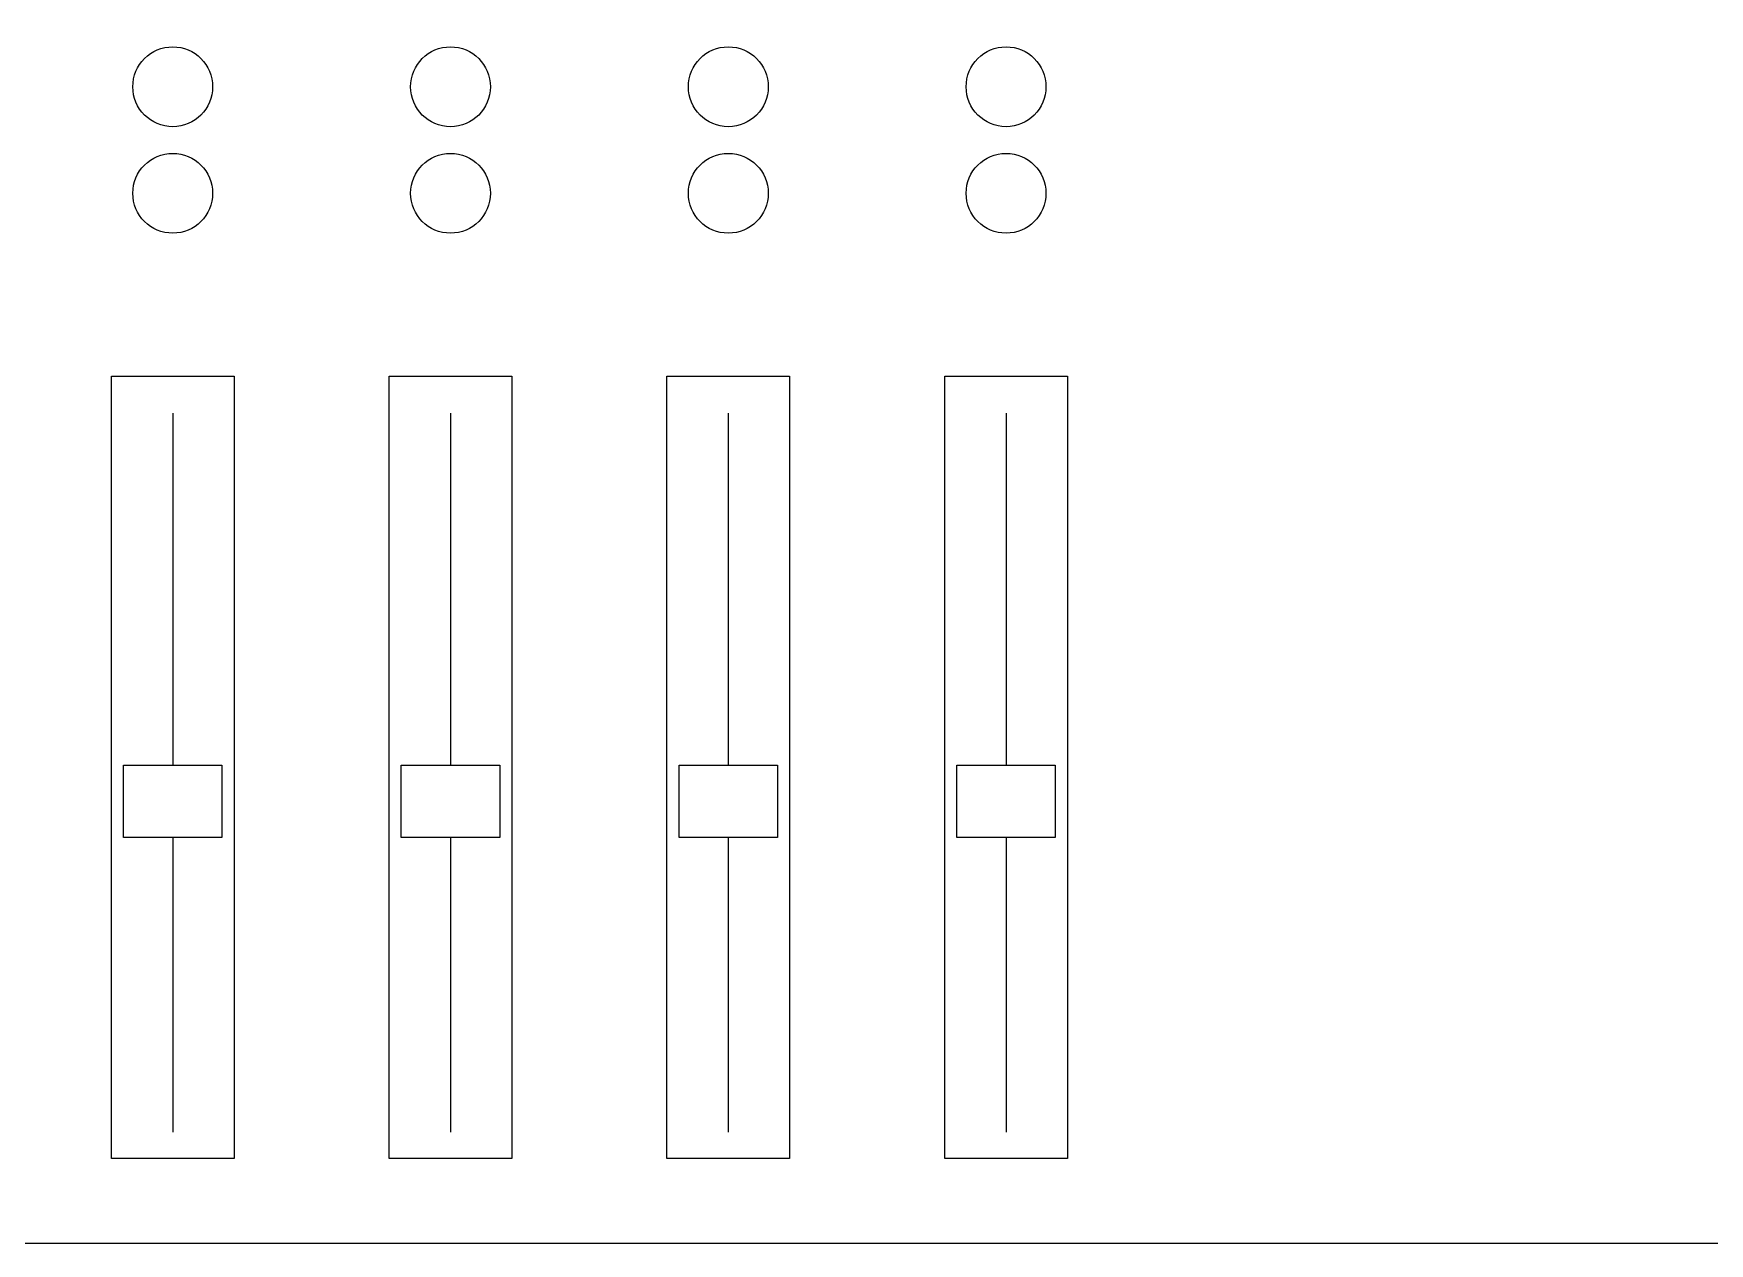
# Model space of a CAD drawing. Header units: millimetres. Extents: x 88 to 97873, y 32 to 55088.
# Drawn here: x 48240 to 48839, y 3987 to 4419 of the extents above; entities that cross this region are included whole.
import ezdxf

# ---------------------------------------------------------------- set-up
doc = ezdxf.new("R2010")
doc.units = ezdxf.units.MM
doc.header["$LTSCALE"] = 0.3
doc.layers.add('Ligação exterior', color=171, linetype='Continuous')

msp = doc.modelspace()

# ---------------------------------------------------------------- linework, layer by layer
msp.add_lwpolyline([(48021.64, 4660.51), (49142.41, 4660.51), (49142.41, 3986.67), (48021.64, 3986.67)], close=True)
at = {"layer": 'Ligação exterior', "color": 112, "linetype": 'Continuous', "lineweight": -3}
for p, q in [((48289.96, 4283.24), (48289.96, 4157.5)), ((48289.96, 4131.62), (48289.96, 4026.44))]:
    msp.add_line(p, q, dxfattribs=at)
at = {"layer": 'Ligação exterior', "color": 7, "linetype": 'Continuous', "lineweight": -3}
for p, q in [((48389.2, 4283.24), (48389.2, 4157.5)), ((48488.44, 4283.24), (48488.44, 4157.5)), ((48587.68, 4283.24), (48587.68, 4157.5)), ((48389.2, 4131.62), (48389.2, 4026.44)), ((48488.44, 4131.62), (48488.44, 4026.44)), ((48587.68, 4131.62), (48587.68, 4026.44))]:
    msp.add_line(p, q, dxfattribs=at)
at = {"layer": 'Ligação exterior', "color": 112, "linetype": 'Continuous', "lineweight": -3}
for points in [[(48268.03, 4296.39), (48311.88, 4296.39), (48311.88, 4017), (48268.03, 4017)], [(48272.37, 4157.5), (48307.55, 4157.5), (48307.55, 4131.62), (48272.37, 4131.62)]]:
    msp.add_lwpolyline(points, close=True, dxfattribs=at)
at = {"layer": 'Ligação exterior', "color": 7, "linetype": 'Continuous', "lineweight": -3}
for points in [[(48367.28, 4296.39), (48411.12, 4296.39), (48411.12, 4017), (48367.28, 4017)], [(48466.52, 4296.39), (48510.36, 4296.39), (48510.36, 4017), (48466.52, 4017)], [(48565.76, 4296.39), (48609.61, 4296.39), (48609.61, 4017), (48565.76, 4017)], [(48371.61, 4157.5), (48406.79, 4157.5), (48406.79, 4131.62), (48371.61, 4131.62)], [(48470.85, 4157.5), (48506.03, 4157.5), (48506.03, 4131.62), (48470.85, 4131.62)], [(48570.09, 4157.5), (48605.27, 4157.5), (48605.27, 4131.62), (48570.09, 4131.62)]]:
    msp.add_lwpolyline(points, close=True, dxfattribs=at)
at = {"layer": 'Ligação exterior', "color": 112, "linetype": 'Continuous', "lineweight": -3}
for centre in [(48289.96, 4399.8), (48289.96, 4361.76)]:
    msp.add_circle(centre, 14.26, dxfattribs=at)
at = {"layer": 'Ligação exterior', "color": 7, "linetype": 'Continuous', "lineweight": -3}
for centre in [(48389.2, 4399.8), (48488.44, 4399.8), (48587.68, 4399.8), (48389.2, 4361.76), (48488.44, 4361.76), (48587.68, 4361.76)]:
    msp.add_circle(centre, 14.26, dxfattribs=at)

doc.saveas('drawing.dxf')
